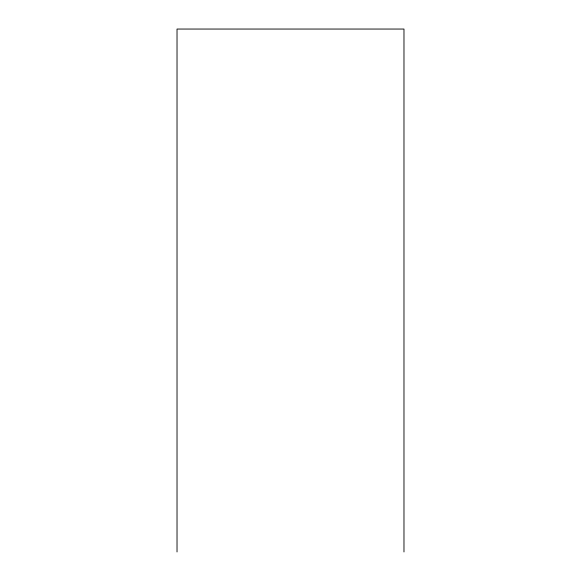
<?xml version="1.0" encoding="UTF-8"?>
<svg xmlns="http://www.w3.org/2000/svg" width="581" height="581" viewBox="0 0 581 581"><rect width="100%" height="100%" fill="white"/><g stroke="black" fill="none" stroke-linecap="round" stroke-linejoin="round"><path stroke-width="0.87" d="M403.977 551.95L403.977 29.05L177.023 29.05L177.023 551.95"/></g></svg>
